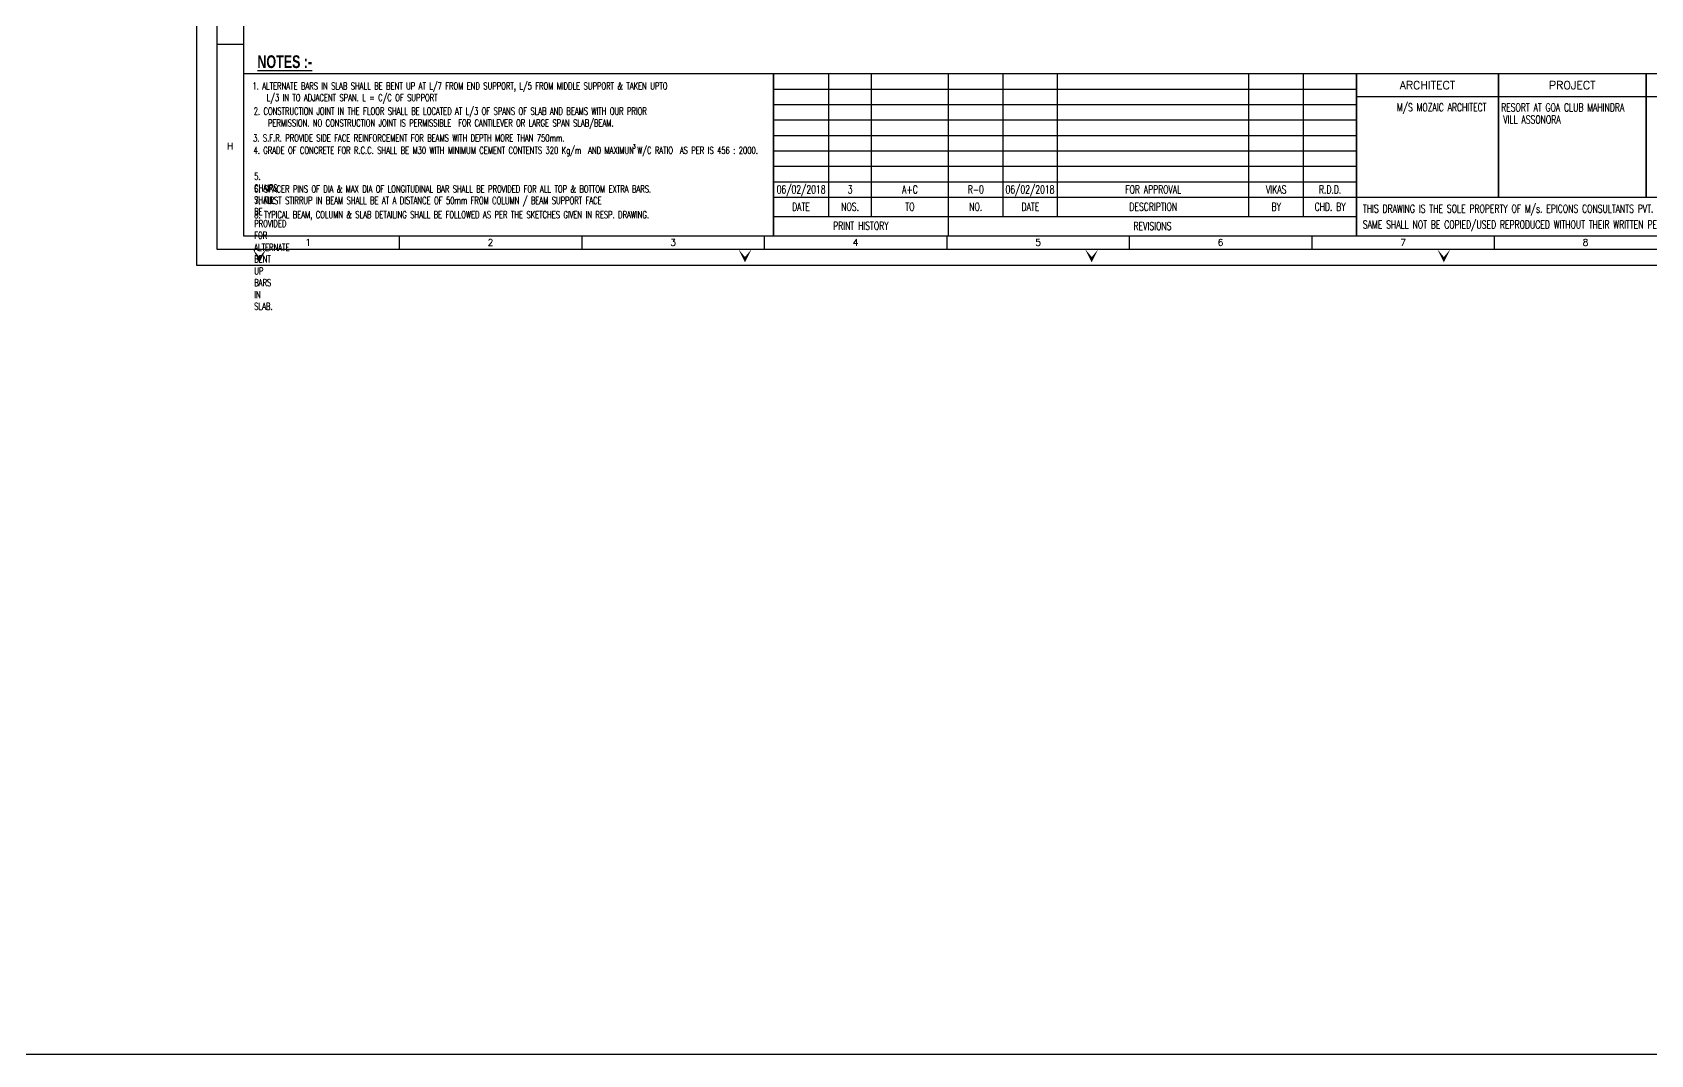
# Model space of a CAD drawing. Header units: millimetres. Extents: x 2659630 to 6742168, y -2425387 to -732288.
# Drawn here: x 3912711 to 3969742, y -1264311 to -1228304 of the extents above; entities that cross this region are included whole.
import ezdxf
from ezdxf.enums import TextEntityAlignment as Align

# ---------------------------------------------------------------- set-up
doc = ezdxf.new("R2010")
doc.units = ezdxf.units.MM
for name, color, linetype in [('PNA', 8, 'Continuous'), ('S-COLUMN NO', 2, 'Continuous'), ('S-GRIDE NO', 1, 'Continuous'), ('TEXT (SHEET)', 4, 'Continuous'), ('TEXT NORMAL', 4, 'Continuous')]:
    doc.layers.add(name, color=color, linetype=linetype)
doc.layers.add('TEXT', color=150, linetype='Continuous', lineweight=25)
doc.styles.add('Arial_B_1', font='arialbd.ttf', dxfattribs={"height": 100.682842})
doc.styles.add('ROMANS', font='r.shx', dxfattribs={"width": 0.7})

# ---------------------------------------------------------------- blocks, each defined once
blk = doc.blocks.new('FOLDER')
at = {"layer": 'PNA'}
for points in [[(-1250, 2500), (0, 0), (0, 1000)], [(1250, 2500), (0, 0), (0, 1000)]]:
    blk.add_solid(points, dxfattribs=at)
blk = doc.blocks.new('A1_SHEET.')
at = {"color": 1}
for p, q in [((828.5, 71.9), (17.5, 71.9)), ((216.12, 25.64), (435.51, 25.64)), ((216.12, 18.44), (434.78, 18.44))]:
    blk.add_line(p, q, dxfattribs=at)
for p, q in [((236.89, 18.44), (236.89, 71.9)), ((252.98, 18.44), (252.98, 71.9)), ((302.31, 18.44), (302.31, 71.9)), ((322.73, 18.44), (322.73, 71.9)), ((394.39, 18.44), (394.39, 71.9)), ((414.95, 18.44), (414.95, 71.9))]:
    blk.add_line(p, q)
at = {"color": 5, "linetype": 'ByBlock', "lineweight": -2}
for p, q in [((216.24, 66.12), (434.78, 66.12)), ((216.24, 60.33), (434.78, 60.33)), ((216.24, 54.55), (434.78, 54.55)), ((216.24, 48.77), (434.78, 48.77)), ((216.24, 42.98), (434.78, 42.98)), ((216.24, 37.2), (434.78, 37.2)), ((216.24, 31.42), (434.78, 31.42))]:
    blk.add_line(p, q, dxfattribs=at)
at = {"flags": 128}
blk.add_lwpolyline([(0, 0), (0, 594), (841, 594), (841, 0)], close=True, dxfattribs=at)
at = {"color": 1, "const_width": 0.575}
for points in [[(216.24, 11.33), (216.24, 71.9)], [(281.75, 11.33), (281.75, 71.9)], [(434.78, 11.2), (434.78, 71.9)], [(487.97, 25.58), (487.97, 71.9)], [(543.33, 25.58), (543.33, 71.9)], [(434.78, 63.3), (595.57, 63.3)], [(434.78, 25.58), (595.57, 25.58)]]:
    blk.add_lwpolyline(points, dxfattribs=at)
at = {"layer": 'PNA'}
for p, q in [((7.5, 82.95), (17.5, 82.95)), ((75.92, 11.2), (75.92, 6.2)), ((144.33, 11.2), (144.33, 6.2)), ((212.75, 11.2), (212.75, 6.2)), ((281.17, 11.2), (281.17, 6.2)), ((349.58, 11.2), (349.58, 6.2)), ((418, 11.2), (418, 6.2)), ((486.42, 11.2), (486.42, 6.2))]:
    blk.add_line(p, q, dxfattribs=at)
at = {"layer": 'PNA', "color": 1}
for points in [[(7.5, 6.2), (833.5, 6.2), (833.5, 587.8), (7.5, 587.8)], [(17.5, 11.2), (828.5, 11.2), (828.5, 582.8), (17.5, 582.8)]]:
    blk.add_lwpolyline(points, close=True, dxfattribs=at)
at = {"layer": 'PNA', "xscale": 0.0020000000043068, "yscale": 0.0020000000043068, "zscale": 0.0020000000043068}
for p in [(23.5, 1.2), (205.5, 1.2), (335.5, 1.2), (467.5, 1.2)]:
    blk.add_blockref('FOLDER', p, dxfattribs=at)
at = {"layer": 'PNA', "style": 'ROMANS'}
for s, p in [('H', (12.5, 44.8)), ('1', (41.72, 8.7)), ('2', (110.13, 8.7)), ('3', (178.55, 8.7)), ('4', (246.97, 8.7)), ('5', (315.38, 8.7)), ('6', (383.8, 8.7)), ('7', (452.22, 8.7)), ('8', (520.63, 8.7))]:
    blk.add_text(s, height=2.5, dxfattribs=at).set_placement(p, align=Align.MIDDLE)
at = {"layer": 'TEXT (SHEET)', "color": 2, "style": 'ROMANS'}
for s, p in [('ARCHITECT', (461.38, 67.6)), ('PROJECT', (515.65, 67.6))]:
    blk.add_text(s, height=3, dxfattribs=at).set_placement(p, align=Align.MIDDLE_CENTER)
at = {"layer": 'TEXT (SHEET)', "color": 4, "style": 'ROMANS', "width": 0.7}
for s, p in [('DATE', (226.5, 22.04)), ('NOS.', (244.93, 22.04)), ('TO', (267.36, 22.04)), ('NO.', (292.03, 22.04)), ('DATE', (312.52, 22.04)), ('DESCRIPTION', (358.56, 22.04)), ('BY', (404.67, 22.04)), ('CHD. BY', (424.87, 22.04)), ('PRINT HISTORY', (248.93, 14.89)), ('REVISIONS', (358.27, 14.82))]:
    blk.add_text(s, height=3, dxfattribs=at).set_placement(p, align=Align.MIDDLE_CENTER)
for s, p in [('THIS DRAWING IS THE SOLE PROPERTY OF M/s. EPICONS CONSULTANTS PVT. LTD. AND', (437.15, 19.82)), ('SAME SHALL NOT BE COPIED/USED REPRODUCED WITHOUT THEIR WRITTEN PERMISSION.', (437.15, 13.87))]:
    blk.add_text(s, height=3, dxfattribs=at).set_placement(p)

msp = doc.modelspace()

# ---------------------------------------------------------------- linework, layer by layer
at = {"layer": 'S-COLUMN NO', "ltscale": 2500}
msp.add_lwpolyline([(3814845.884, -1073997.354), (4322310.866, -1073997.354), (4322310.866, -1264311.494), (3814845.884, -1264311.494)], close=True, dxfattribs=at)

# ---------------------------------------------------------------- block references
at = {"xscale": 94.00879904875153, "yscale": 94.00879904875153, "zscale": 94.00879904875153}
msp.add_blockref('A1_SHEET.', (3918505.338, -1236518.147), dxfattribs=at)

# ---------------------------------------------------------------- texts
at = {"layer": 'S-GRIDE NO', "style": 'Arial_B_1', "width": 0.7}
msp.add_text('%%UNOTES :-', height=449.89191, rotation=360, dxfattribs=at).set_placement((3920641.168, -1229561.208))
at = {"layer": 'TEXT', "color": 2, "style": 'ROMANS', "width": 0.7}
for s, p in [('RESORT AT GOA CLUB MAHINDRA', (3964472.224, -1230946.364)), ('RESORT AT GOA CLUB MAHINDRA', (3964472.224, -1230946.364)), ('RESORT AT GOA CLUB MAHINDRA', (3964472.224, -1230946.364)), ('VILL ASSONORA', (3964546.459, -1231375.973)), ('VILL ASSONORA', (3964546.459, -1231375.973)), ('VILL ASSONORA', (3964546.459, -1231375.973))]:
    msp.add_text(s, height=282.0264, dxfattribs=at).set_placement(p, align=Align.MIDDLE_LEFT)
for s, height, p in [('06/02/2018', 282.0264, (3939804.142, -1233836.374)), ('3', 282.026, (3941531.192, -1233836.374)), ('3', 282.026, (3941531.192, -1233836.374)), ('A+C', 282.0264, (3943639.781, -1233836.374)), ('A+C', 282.0264, (3943639.781, -1233836.374)), ('R-0', 282.0264, (3945958.455, -1233836.374)), ('R-0', 282.0264, (3945958.455, -1233836.374)), ('06/02/2018', 282.0264, (3947870.275, -1233836.374)), ('FOR APPROVAL', 282.0264, (3952213.338, -1233836.374)), ('VIKAS', 282.0264, (3956548.192, -1233836.374)), ('R.D.D.', 282.0264, (3958446.738, -1233838.748)), ('R.D.D.', 282.0264, (3958446.738, -1233838.748))]:
    msp.add_text(s, height=height, dxfattribs=at).set_placement(p, align=Align.MIDDLE_CENTER)
at = {"layer": 'TEXT', "color": 2, "insert": (3960802.718, -1230802.663), "char_height": 282.0264, "width": 3101.18932, "attachment_point": 1, "style": 'ROMANS'}
msp.add_mtext('M/S MOZAIC ARCHITECT', dxfattribs=at)
msp.add_mtext('M/S MOZAIC ARCHITECT', dxfattribs=at)
msp.add_mtext('M/S MOZAIC ARCHITECT', dxfattribs=at)
at = {"layer": 'TEXT NORMAL', "style": 'ROMANS', "width": 0.7}
msp.add_text('3', height=150, dxfattribs=at).set_placement((3933865.73, -1232398.151))
at = {"layer": 'TEXT NORMAL', "char_height": 250, "attachment_point": 1, "style": 'ROMANS'}
for s, insert, width in [('\\pi-500,l500;1. ALTERNATE BARS IN SLAB SHALL BE BENT UP AT L/7 FROM END SUPPORT, L/5 FROM MIDDLE SUPPORT & TAKEN UPTO L/3 IN TO ADJACENT SPAN. L = C/C OF SUPPORT', (3920467.682, -1230065.954), 16150), ('\\pi-500,l500;{\\W0.7;2. CONSTRUCTION JOINT IN THE FLOOR SHALL BE LOCATED AT L/3 OF SPANS OF SLAB AND BEAMS WITH OUR PRIOR PERMISSION. NO CONSTRUCTION JOINT IS PERMISSIBLE  FOR CANTILEVER OR LARGE SPAN SLAB/BEAM.} ', (3920512.535, -1230954.075), 16133.33333), ('3. S.F.R. PROVIDE SIDE FACE REINFORCEMENT FOR BEAMS WITH DEPTH MORE THAN 750mm.', (3920490.857, -1231896.639), 15991.46024), ('\\pxi-2.5,l2.5,t1.25;{\\W0.7;4. GRADE OF CONCRETE FOR R.C.C. SHALL BE M30 WITH MINIMUM CEMENT CONTENTS 320 Kg/m  AND MAXIMUN W/C RATIO  AS PER IS 456 : 2000.}', (3920505.88, -1232333.52), 17166.66667), ('{\\W0.7;5. CHAIRS SHALL BE PROVIDED FOR ALTERNATE BENT UP BARS IN SLAB.}', (3920529.681, -1233246.639), 0.7), ('{\\W0.7;7. FIRST STIRRUP IN BEAM SHALL BE AT A DISTANCE OF 50mm FROM COLUMN / BEAM SUPPORT FACE}', (3920529.681, -1234100.437), 16108.33333), ('{\\W0.7;6. SPACER PINS OF DIA & MAX DIA OF LONGITUDINAL BAR SHALL BE PROVIDED FOR ALL TOP & BOTTOM EXTRA BARS.}', (3920529.681, -1233696.639), 17564.77004), ('{\\W0.7;8. TYPICAL BEAM, COLUMN & SLAB DETAILING SHALL BE FOLLOWED AS PER THE SKETCHES GIVEN IN RESP. DRAWING.}', (3920529.681, -1234596.639), 17418.40488)]:
    msp.add_mtext(s, dxfattribs=dict(at, insert=insert, width=width))

doc.saveas('drawing.dxf')
